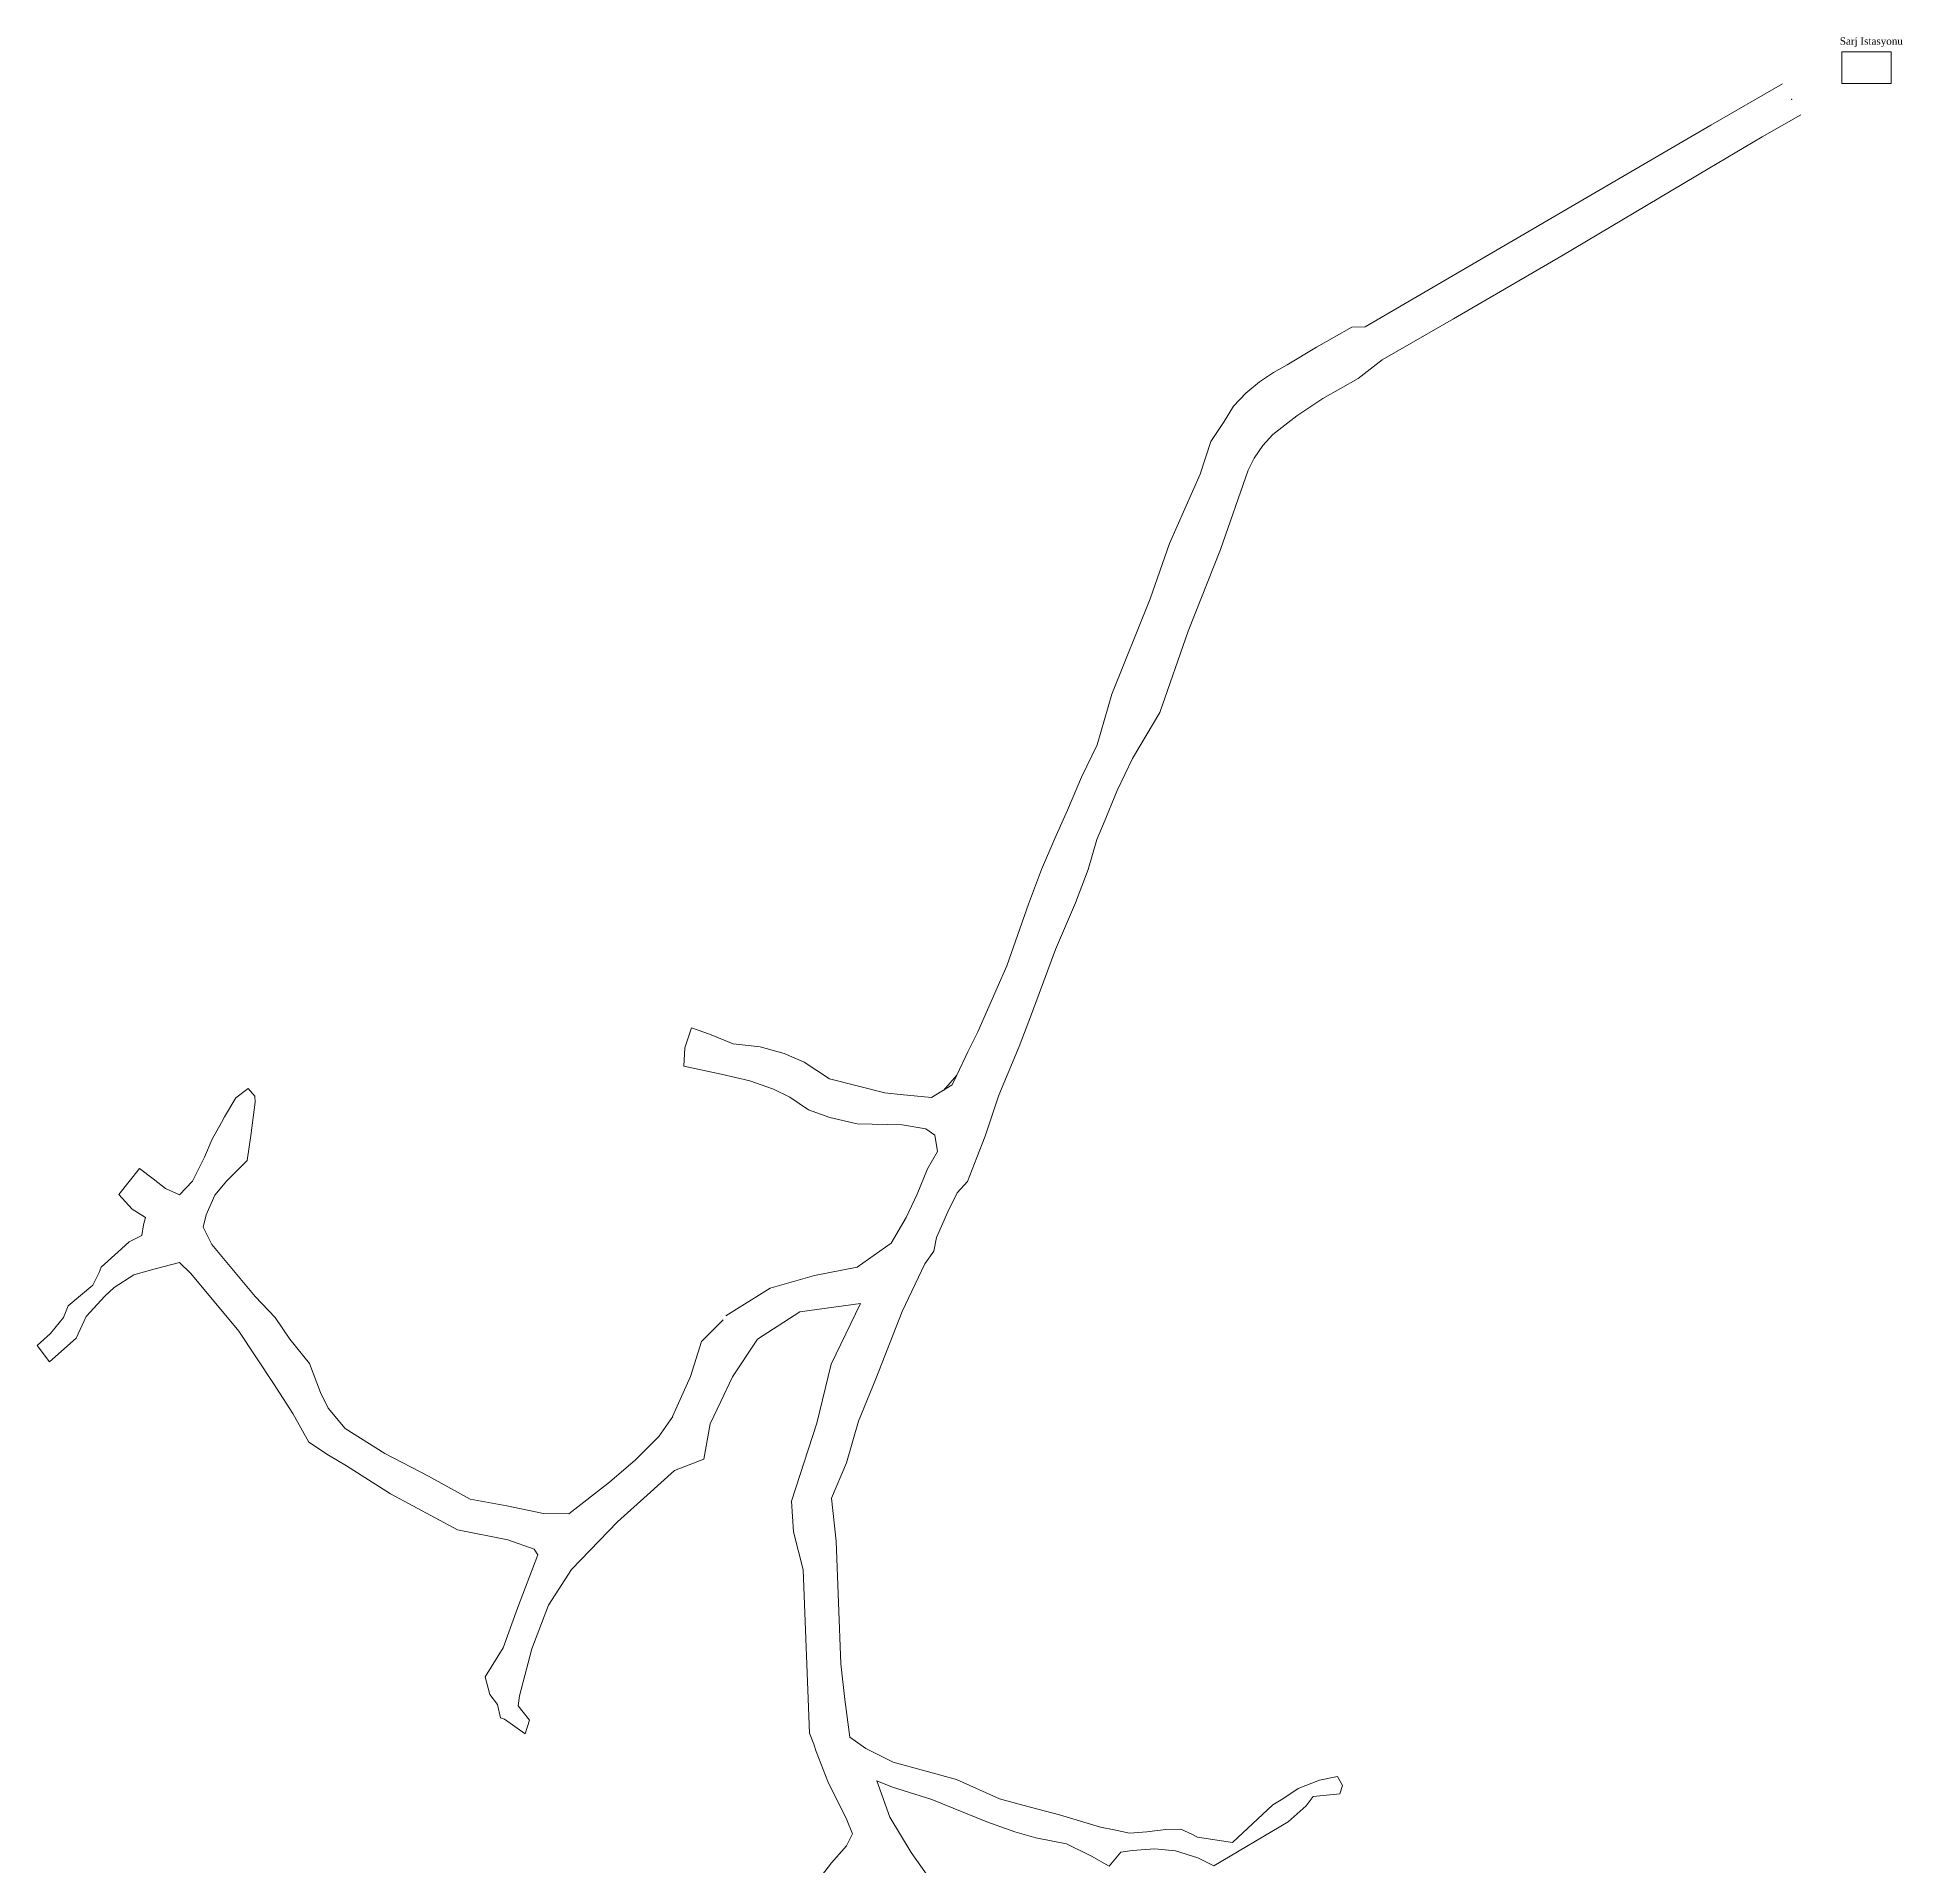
# Model space of a CAD drawing. Header units: millimetres. Extents: x 748204 to 748380, y 4188451 to 4188703.
# Drawn here: x 748204.4 to 748331.5, y 4188578.8 to 4188703.5 of the extents above; entities that cross this region are included whole.
import ezdxf

# ---------------------------------------------------------------- set-up
doc = ezdxf.new("R2010")
doc.units = ezdxf.units.MM
doc.layers.add('957_957', color=4, linetype='Continuous', lineweight=0)
doc.layers.add('INIT_COORD', color=1, linetype='Continuous', lineweight=0)
doc.styles.get("Standard").update_dxf_attribs({"font": 'TIMES.TTF'})

msp = doc.modelspace()

# ---------------------------------------------------------------- linework, layer by layer
at = {"layer": '957_957'}
for p, q in [((748327.3491097307, 4188702.479574438, 956.1390873820637), (748327.3491097307, 4188700.315901169, 956.1390873820637)), ((748330.7141160998, 4188702.479574438, 956.1390873820637), (748327.3491097307, 4188702.479574438, 956.1390873820637)), ((748330.7141160998, 4188700.315901169, 956.1390873820637), (748330.7141160998, 4188702.479574438, 956.1390873820637)), ((748327.3491097307, 4188700.315901169, 956.1390873820637), (748330.7141160998, 4188700.315901169, 956.1390873820637))]:
    msp.add_line(p, q, dxfattribs=at)
at = {"layer": '957_957', "lineweight": 0}
for p, q in [((748318.42, 4188697.483, 956.4140014648438), (748294.874, 4188683.74, 957.594970703125)), ((748321.936, 4188696.688, 956.2869873046875), (748324.566, 4188698.182, 956.2769775390625)), ((748318.249, 4188694.519, 956.4860229492188), (748321.936, 4188696.688, 956.2869873046875)), ((748308.276, 4188688.583, 956.9140014648438), (748318.249, 4188694.519, 956.4860229492188)), ((748300.9, 4188684.282, 957.2969970703125), (748308.276, 4188688.583, 956.9140014648438)), ((748293.972, 4188683.718, 957.656005859375), (748291.549, 4188682.357, 957.5150146484375)), ((748294.874, 4188683.74, 957.594970703125), (748293.972, 4188683.718, 957.656005859375)), ((748296.028, 4188681.497, 957.47998046875), (748300.9, 4188684.282, 957.2969970703125)), ((748291.549, 4188682.357, 957.5150146484375), (748289.548, 4188681.159, 957.4429931640625)), ((748289.548, 4188681.159, 957.4429931640625), (748288.614, 4188680.641, 957.5750122070312)), ((748294.382, 4188680.218, 957.5280151367188), (748296.028, 4188681.497, 957.47998046875)), ((748287.673, 4188679.99, 957.5809936523438), (748286.746, 4188679.215, 957.5850219726562)), ((748288.614, 4188680.641, 957.5750122070312), (748287.673, 4188679.99, 957.5809936523438)), ((748291.995, 4188678.87, 957.5280151367188), (748294.382, 4188680.218, 957.5280151367188)), ((748285.892, 4188678.33, 957.635986328125), (748285.259, 4188677.302, 957.6859741210938)), ((748286.746, 4188679.215, 957.5850219726562), (748285.892, 4188678.33, 957.635986328125)), ((748290.22, 4188677.669, 957.5339965820312), (748291.995, 4188678.87, 957.5280151367188)), ((748285.259, 4188677.302, 957.6859741210938), (748284.353, 4188675.937, 957.4739990234375)), ((748288.587, 4188676.414, 957.4849853515625), (748290.22, 4188677.669, 957.5339965820312)), ((748284.353, 4188675.937, 957.4739990234375), (748283.622, 4188673.702, 957.5130004882812)), ((748287.891, 4188675.649, 957.5120239257812), (748288.587, 4188676.414, 957.4849853515625)), ((748286.897, 4188673.968, 957.5499877929688), (748287.306, 4188674.801, 957.5040283203125)), ((748287.306, 4188674.801, 957.5040283203125), (748287.891, 4188675.649, 957.5120239257812)), ((748283.622, 4188673.702, 957.5130004882812), (748281.544, 4188668.97, 957.5859985351562)), ((748285.01, 4188668.578, 957.5859985351562), (748286.897, 4188673.968, 957.5499877929688)), ((748281.544, 4188668.97, 957.5859985351562), (748280.224, 4188665.217, 957.676025390625)), ((748282.799, 4188663.01, 957.676025390625), (748285.01, 4188668.578, 957.5859985351562)), ((748280.224, 4188665.217, 957.676025390625), (748277.606, 4188658.708, 957.7999877929688)), ((748280.874, 4188657.452, 957.7999877929688), (748282.799, 4188663.01, 957.676025390625)), ((748277.606, 4188658.708, 957.7999877929688), (748276.613, 4188655.269, 958.3400268554688)), ((748279.018, 4188654.323, 958.3889770507812), (748280.874, 4188657.452, 957.7999877929688)), ((748276.613, 4188655.269, 958.3400268554688), (748275.534, 4188653.065, 958.4110107421875)), ((748277.959, 4188652.144, 958.4559936523438), (748279.018, 4188654.323, 958.3889770507812)), ((748275.534, 4188653.065, 958.4110107421875), (748274.591, 4188650.811, 958.427001953125)), ((748277.033, 4188649.873, 958.4509887695312), (748277.959, 4188652.144, 958.4559936523438)), ((748274.591, 4188650.811, 958.427001953125), (748273.718, 4188648.872, 958.5499877929688)), ((748276.572, 4188648.795, 958.4669799804688), (748277.033, 4188649.873, 958.4509887695312)), ((748273.718, 4188648.872, 958.5499877929688), (748272.803, 4188646.767, 958.5159912109375)), ((748275.991, 4188646.765, 958.4550170898438), (748276.572, 4188648.795, 958.4669799804688)), ((748272.803, 4188646.767, 958.5159912109375), (748271.917, 4188644.39, 958.60498046875)), ((748275.126, 4188644.5, 958.5189819335938), (748275.991, 4188646.765, 958.4550170898438)), ((748271.917, 4188644.39, 958.60498046875), (748270.437, 4188640.189, 958.6500244140625)), ((748273.768, 4188641.307, 958.7169799804688), (748275.126, 4188644.5, 958.5189819335938)), ((748270.437, 4188640.189, 958.6500244140625), (748268.463, 4188635.697, 958.7990112304688)), ((748272.136, 4188636.898, 958.676025390625), (748273.768, 4188641.307, 958.7169799804688)), ((748271.279, 4188634.694, 958.6749877929688), (748272.136, 4188636.898, 958.676025390625)), ((748248.957, 4188635.965, 960.864013671875), (748248.507, 4188634.617, 960.6400146484375)), ((748250.187, 4188635.541, 960.6090087890625), (748248.957, 4188635.965, 960.864013671875)), ((748251.804, 4188634.888, 960.1680297851562), (748250.187, 4188635.541, 960.6090087890625)), ((748268.463, 4188635.697, 958.7990112304688), (748267.784, 4188634.344, 958.510009765625)), ((748248.507, 4188634.617, 960.6400146484375), (748248.432, 4188633.355, 960.3729858398438)), ((748253.629, 4188634.681, 959.85400390625), (748251.804, 4188634.888, 960.1680297851562)), ((748255.279, 4188634.231, 959.5800170898438), (748253.629, 4188634.681, 959.85400390625)), ((748256.634, 4188633.627, 959.4400024414062), (748255.279, 4188634.231, 959.5800170898438)), ((748267.784, 4188634.344, 958.510009765625), (748267.046, 4188632.746, 958.510009765625)), ((748269.914, 4188631.387, 958.510009765625), (748271.279, 4188634.694, 958.6749877929688)), ((748248.432, 4188633.355, 960.3729858398438), (748250.985, 4188632.806, 959.9080200195312)), ((748250.985, 4188632.806, 959.9080200195312), (748252.926, 4188632.361, 959.468994140625)), ((748258.368, 4188632.501, 959.2559814453125), (748256.634, 4188633.627, 959.4400024414062)), ((748262.132, 4188631.546, 959.0700073242188), (748258.368, 4188632.501, 959.2559814453125)), ((748267.046, 4188632.746, 958.510009765625), (748266.142, 4188631.71, 958.510009765625)), ((748267.046, 4188632.746, 958.510009765625), (748266.724, 4188632.078, 958.77197265625)), ((748217.89407, 4188631.190433, 958.239990234375), (748217.14, 4188629.907, 958.1480102539062)), ((748218.736, 4188631.837, 959.0130004882812), (748217.89407, 4188631.190433, 958.239990234375)), ((748219.192, 4188631.315, 958.4739990234375), (748218.736, 4188631.837, 959.0130004882812)), ((748219.224, 4188630.908, 958.3579711914062), (748219.192, 4188631.315, 958.4739990234375)), ((748252.926, 4188632.361, 959.468994140625), (748254.537, 4188631.793, 959.2329711914062)), ((748254.537, 4188631.793, 959.2329711914062), (748255.665, 4188631.239, 959.239013671875)), ((748255.665, 4188631.239, 959.239013671875), (748256.936, 4188630.385, 959.2150268554688)), ((748263.175, 4188631.43, 959.010009765625), (748262.132, 4188631.546, 959.0700073242188)), ((748265.316, 4188631.223, 958.677001953125), (748263.175, 4188631.43, 959.010009765625)), ((748266.724, 4188632.078, 958.77197265625), (748265.316, 4188631.223, 958.677001953125)), ((748268.971, 4188628.589, 958.510009765625), (748269.914, 4188631.387, 958.510009765625)), ((748217.14, 4188629.907, 958.1480102539062), (748216.919, 4188629.517, 959.1370239257812)), ((748218.929, 4188628.633, 958.1170043945312), (748219.224, 4188630.908, 958.3579711914062)), ((748256.936, 4188630.385, 959.2150268554688), (748258.389, 4188629.852, 959.1090087890625)), ((748216.919, 4188629.517, 959.1370239257812), (748216.297, 4188628.394, 958.7979736328125)), ((748218.672, 4188626.939, 958.3510131835938), (748218.929, 4188628.633, 958.1170043945312)), ((748258.389, 4188629.852, 959.1090087890625), (748260.252, 4188629.439, 959.10400390625)), ((748260.252, 4188629.439, 959.10400390625), (748263.321, 4188629.351, 958.9949951171875)), ((748263.321, 4188629.351, 958.9949951171875), (748264.928, 4188629.091, 958.947998046875)), ((748264.928, 4188629.091, 958.947998046875), (748265.534, 4188628.654, 958.7839965820312)), ((748265.534, 4188628.654, 958.7839965820312), (748265.712, 4188627.5395, 958.510009765625)), ((748216.297, 4188628.394, 958.7979736328125), (748215.768, 4188627.147, 958.219970703125)), ((748265.712, 4188627.5395, 958.510009765625), (748265.037, 4188626.36, 958.5809936523438)), ((748268.401, 4188627.146, 958.510009765625), (748268.971, 4188628.589, 958.510009765625)), ((748211.334, 4188626.389, 959.1920166015625), (748209.929, 4188624.622, 958.9730224609375)), ((748212.264, 4188625.679, 958.8489990234375), (748211.334, 4188626.389, 959.1920166015625)), ((748215.768, 4188627.147, 958.219970703125), (748214.938, 4188625.527, 957.9719848632812)), ((748217.292, 4188625.536, 958.2369995117188), (748218.672, 4188626.939, 958.3510131835938)), ((748265.037, 4188626.36, 958.5809936523438), (748264.347, 4188624.638, 958.5809936523438)), ((748267.761, 4188625.506, 958.5809936523438), (748268.401, 4188627.146, 958.510009765625)), ((748213.117, 4188625.02, 958.1110229492188), (748212.264, 4188625.679, 958.8489990234375)), ((748214.061, 4188624.589, 957.9390258789062), (748213.117, 4188625.02, 958.1110229492188)), ((748214.938, 4188625.527, 957.9719848632812), (748214.061, 4188624.589, 957.9390258789062)), ((748216.471, 4188624.569, 958.0689697265625), (748217.292, 4188625.536, 958.2369995117188)), ((748267.069, 4188624.733, 958.5809936523438), (748267.761, 4188625.506, 958.5809936523438)), ((748209.929, 4188624.622, 958.9730224609375), (748210.828, 4188623.619, 958.551025390625)), ((748210.828, 4188623.619, 958.551025390625), (748211.748, 4188623.047, 957.8880004882812)), ((748215.884, 4188623.231, 957.89599609375), (748216.471, 4188624.569, 958.0689697265625)), ((748264.347, 4188624.638, 958.5809936523438), (748263.581, 4188623.052, 958.5809936523438)), ((748266.437, 4188623.423, 958.5809936523438), (748267.069, 4188624.733, 958.5809936523438)), ((748211.613, 4188622.55, 957.9530029296875), (748211.495, 4188621.829, 957.906982421875)), ((748211.748, 4188623.047, 957.8880004882812), (748211.613, 4188622.55, 957.9530029296875)), ((748215.666, 4188622.385, 957.8079833984375), (748215.884, 4188623.231, 957.89599609375)), ((748216.266, 4188621.199, 957.7340087890625), (748215.666, 4188622.385, 957.8079833984375)), ((748263.581, 4188623.052, 958.5809936523438), (748262.571, 4188621.306, 958.5809936523438)), ((748265.661, 4188621.679, 958.5809936523438), (748266.437, 4188623.423, 958.5809936523438)), ((748210.643, 4188621.382, 958.0159912109375), (748210.121, 4188620.917, 958.1290283203125)), ((748211.495, 4188621.829, 957.906982421875), (748210.643, 4188621.382, 958.0159912109375)), ((748219.213, 4188617.651, 957.7940063476562), (748216.266, 4188621.199, 957.7340087890625)), ((748262.571, 4188621.306, 959.02099609375), (748260.259, 4188619.66, 959.1840209960938)), ((748265.473, 4188620.755, 958.5809936523438), (748265.661, 4188621.679, 958.5809936523438)), ((748210.121, 4188620.917, 958.1290283203125), (748208.721, 4188619.65, 958.2639770507812)), ((748212.401, 4188619.539, 957.9910278320312), (748214.062, 4188619.99, 957.7490234375)), ((748214.062, 4188619.99, 957.7490234375), (748214.836, 4188619.237, 957.802001953125)), ((748263.311, 4188616.646, 958.81201171875), (748264.858, 4188619.879, 958.5809936523438)), ((748264.858, 4188619.879, 958.5809936523438), (748265.473, 4188620.755, 958.5809936523438)), ((748208.581, 4188619.288, 958.3209838867188), (748208.15, 4188618.424, 958.614013671875)), ((748208.721, 4188619.65, 958.2639770507812), (748208.581, 4188619.288, 958.3209838867188)), ((748209.618, 4188618.284, 958.52001953125), (748210.94, 4188619.131, 958.1099853515625)), ((748210.94, 4188619.131, 958.1099853515625), (748212.401, 4188619.539, 957.9910278320312)), ((748214.836, 4188619.237, 957.802001953125), (748218.115, 4188615.293, 957.8049926757812)), ((748257.345, 4188619.089, 959.052978515625), (748254.326, 4188618.229, 959.072021484375)), ((748260.259, 4188619.66, 959.1840209960938), (748257.345, 4188619.089, 959.052978515625)), ((748208.15, 4188618.424, 958.614013671875), (748206.472, 4188617.029, 958.9639892578125)), ((748207.696, 4188616.296, 958.8309936523438), (748208.981, 4188617.688, 958.625)), ((748208.981, 4188617.688, 958.625), (748209.618, 4188618.284, 958.52001953125)), ((748220.586, 4188616.242, 957.7150268554688), (748219.213, 4188617.651, 957.7940063476562)), ((748254.326, 4188618.229, 959.072021484375), (748251.304, 4188616.355, 958.8939819335938)), ((748206.168, 4188616.24, 959.0709838867188), (748205.267, 4188615.14, 959.1309814453125)), ((748206.472, 4188617.029, 958.9639892578125), (748206.168, 4188616.24, 959.0709838867188)), ((748207.0237194, 4188614.819187, 958.8309936523438), (748207.696, 4188616.296, 958.8309936523438)), ((748221.593, 4188614.744, 957.5540161132812), (748220.586, 4188616.242, 957.7150268554688)), ((748251.1194897, 4188616.083023, 958.9199829101562), (748249.6275169, 4188614.586917, 958.7440185546875)), ((748253.459, 4188614.745, 958.802978515625), (748256.338, 4188616.608, 959.1179809570312)), ((748256.338, 4188616.608, 959.1179809570312), (748260.4769062, 4188617.183745, 959.1710205078125)), ((748260.4769062, 4188617.183745, 959.1599731445312), (748258.484, 4188613.059, 959.0360107421875)), ((748261.522, 4188612.06, 958.9520263671875), (748263.311, 4188616.646, 958.81201171875)), ((748205.267, 4188615.14, 959.1309814453125), (748204.3717641, 4188614.311623, 959.2739868164062)), ((748205.2113213, 4188613.204515, 959.344970703125), (748207.0237194, 4188614.819187, 958.8309936523438)), ((748218.115, 4188615.293, 957.8049926757812), (748220.46, 4188611.734, 957.5239868164062)), ((748222.924, 4188613.093, 957.6209716796875), (748221.593, 4188614.744, 957.5540161132812)), ((748251.755, 4188612.18, 959.6640014648438), (748253.459, 4188614.745, 958.802978515625)), ((748204.3717641, 4188614.311623, 959.2739868164062), (748205.2113213, 4188613.204515, 959.344970703125)), ((748249.6275169, 4188614.586917, 958.7440185546875), (748248.8981928, 4188612.205369, 958.6329956054688)), ((748223.662, 4188611.13, 957.4829711914062), (748222.924, 4188613.093, 957.6209716796875)), ((748248.8981928, 4188612.205369, 958.6329956054688), (748247.5636056, 4188609.272657, 958.2540283203125)), ((748250.948, 4188610.517, 958.47900390625), (748251.755, 4188612.18, 959.6640014648438)), ((748258.484, 4188613.059, 959.0360107421875), (748257.505, 4188609.027, 958.8790283203125)), ((748220.46, 4188611.734, 957.5239868164062), (748221.787, 4188609.679, 957.4429931640625)), ((748224.202, 4188610.058, 957.4329833984375), (748223.662, 4188611.13, 957.4829711914062)), ((748260.348, 4188609.165, 959.010009765625), (748261.522, 4188612.06, 958.9520263671875)), ((748221.787, 4188609.679, 957.4429931640625), (748222.871, 4188607.724, 957.2830200195312)), ((748225.361, 4188608.667, 957.2080078125), (748224.202, 4188610.058, 957.4329833984375)), ((748250.221, 4188608.986, 958.3510131835938), (748250.948, 4188610.517, 958.47900390625)), ((748228.057, 4188606.954, 957.0269775390625), (748225.361, 4188608.667, 957.2080078125)), ((748247.695, 4188609.476, 958.3049926757812), (748246.737, 4188608.124, 957.9210205078125)), ((748249.804, 4188606.58, 957.9210205078125), (748250.221, 4188608.986, 958.3510131835938)), ((748257.505, 4188609.027, 958.8790283203125), (748255.762, 4188603.714, 958.9520263671875)), ((748259.526, 4188606.335, 958.9149780273438), (748260.348, 4188609.165, 959.010009765625)), ((748222.871, 4188607.724, 957.2830200195312), (748224.226, 4188606.851, 957.1010131835938)), ((748246.737, 4188608.124, 957.9210205078125), (748245.13, 4188606.525, 957.7919921875)), ((748224.226, 4188606.851, 957.1010131835938), (748225.44, 4188606.111, 957.0819702148438)), ((748225.44, 4188606.111, 957.0819702148438), (748228.449, 4188604.207, 957.0050048828125)), ((748231.04, 4188605.429, 957.06298828125), (748228.057, 4188606.954, 957.0269775390625)), ((748245.13, 4188606.525, 957.7919921875), (748243.375, 4188605.018, 957.5050048828125)), ((748245.94, 4188604.128, 957.5050048828125), (748247.799, 4188605.812, 957.7919921875)), ((748247.799, 4188605.812, 957.7919921875), (748249.804, 4188606.58, 957.9210205078125)), ((748258.496, 4188603.915, 958.9749755859375), (748259.526, 4188606.335, 958.9149780273438)), ((748233.867, 4188603.846, 957.1840209960938), (748231.04, 4188605.429, 957.06298828125)), ((748243.375, 4188605.018, 957.5050048828125), (748240.607, 4188602.848, 957.177978515625)), ((748228.449, 4188604.207, 957.0050048828125), (748233.014, 4188601.753, 957.18701171875)), ((748236.38, 4188603.39, 957.177978515625), (748233.867, 4188603.846, 957.1840209960938)), ((748238.867, 4188602.868, 957.177978515625), (748236.38, 4188603.39, 957.177978515625)), ((748243.918, 4188602.296, 957.5050048828125), (748245.94, 4188604.128, 957.5050048828125)), ((748255.762, 4188603.714, 958.9520263671875), (748255.91, 4188601.615, 958.8350219726562)), ((748258.8061949, 4188600.985503, 958.8670043945312), (748258.496, 4188603.915, 958.9749755859375)), ((748240.607, 4188602.848, 957.177978515625), (748238.867, 4188602.868, 957.177978515625)), ((748240.779, 4188599.058, 957.5050048828125), (748243.918, 4188602.296, 957.5050048828125)), ((748233.014, 4188601.753, 957.18701171875), (748236.449, 4188601.086, 957.177978515625)), ((748236.449, 4188601.086, 957.177978515625), (748238.229, 4188600.452, 957.177978515625)), ((748255.91, 4188601.615, 958.8350219726562), (748256.57, 4188599.039, 958.7969970703125)), ((748259.138, 4188592.622, 958.7080078125), (748258.8061949, 4188600.985503, 958.8670043945312)), ((748238.490877, 4188600.067631, 957.5050048828125), (748237.1, 4188596.433, 957.3270263671875)), ((748238.229, 4188600.452, 957.177978515625), (748238.490877, 4188600.067631, 957.5050048828125)), ((748239.202, 4188596.635, 957.3619995117188), (748240.779, 4188599.058, 957.5050048828125)), ((748256.57, 4188599.039, 958.7969970703125), (748257.003, 4188587.906, 958.5659790039062)), ((748237.1, 4188596.433, 957.3270263671875), (748236.131, 4188593.709, 956.9840087890625)), ((748238.085, 4188593.646, 957.1619873046875), (748239.202, 4188596.635, 957.3619995117188)), ((748236.131, 4188593.709, 956.9840087890625), (748234.902, 4188591.751, 957.7139892578125)), ((748237.229, 4188590.444, 958.552001953125), (748238.085, 4188593.646, 957.1619873046875)), ((748259.409, 4188590.204, 958.656982421875), (748259.138, 4188592.622, 958.7080078125)), ((748234.902, 4188591.751, 957.7139892578125), (748235.203, 4188590.529, 958.1799926757812)), ((748235.203, 4188590.529, 958.1799926757812), (748235.724, 4188589.866, 958.708984375)), ((748235.724, 4188589.866, 958.708984375), (748235.932, 4188588.951, 959.2559814453125)), ((748237.151, 4188589.761, 959.1710205078125), (748237.229, 4188590.444, 958.552001953125)), ((748237.9274677, 4188588.783518, 960.1929931640625), (748237.151, 4188589.761, 959.1710205078125)), ((748259.755, 4188587.626, 958.406005859375), (748259.409, 4188590.204, 958.656982421875)), ((748235.932, 4188588.951, 959.2559814453125), (748236.207, 4188588.855, 959.4329833984375)), ((748236.207, 4188588.855, 959.4329833984375), (748237.622, 4188587.851, 960.801025390625)), ((748237.622, 4188587.851, 960.801025390625), (748237.9274677, 4188588.783518, 960.1929931640625)), ((748257.003, 4188587.906, 958.5999755859375), (748257.303, 4188587.157, 958.5479736328125)), ((748257.303, 4188587.157, 958.5479736328125), (748257.447, 4188586.66, 958.60498046875)), ((748260.835, 4188586.866, 958.3519897460938), (748259.755, 4188587.626, 958.406005859375)), ((748262.708, 4188585.932, 958.0709838867188), (748260.835, 4188586.866, 958.3519897460938)), ((748257.447, 4188586.66, 958.60498046875), (748258.244, 4188584.611, 958.22998046875)), ((748267.022, 4188584.738, 957.7739868164062), (748262.708, 4188585.932, 958.0709838867188)), ((748258.244, 4188584.611, 958.22998046875), (748259.541, 4188581.993, 957.7839965820312)), ((748262.477, 4188582.19, 957.8380126953125), (748261.582, 4188584.651, 958.0999755859375)), ((748261.582, 4188584.651, 958.0999755859375), (748262.656, 4188584.22, 958.0880126953125)), ((748262.656, 4188584.22, 958.0880126953125), (748265.343, 4188583.387, 957.9249877929688)), ((748269.95, 4188583.427, 957.6929931640625), (748267.022, 4188584.738, 957.7739868164062)), ((748290.2942017, 4188584.136457, 958.8889770507812), (748289.2487876, 4188583.419197, 959.2410278320312)), ((748291.757, 4188584.699, 959.7459716796875), (748290.2942017, 4188584.136457, 958.8889770507812)), ((748292.984, 4188584.941, 960.4019775390625), (748291.757, 4188584.699, 959.7459716796875)), ((748293.3291403, 4188584.344616, 960.4000244140625), (748292.984, 4188584.941, 960.4019775390625)), ((748293.1331528, 4188583.778692, 960.4000244140625), (748293.3291403, 4188584.344616, 960.4000244140625)), ((748265.343, 4188583.387, 957.9249877929688), (748269.079, 4188581.864, 957.72900390625)), ((748272.129, 4188582.837, 957.4439697265625), (748269.95, 4188583.427, 957.6929931640625)), ((748288.5731533, 4188583.017033, 959.2410278320312), (748285.817, 4188580.453, 959.85400390625)), ((748289.2487876, 4188583.419197, 959.2410278320312), (748288.5731533, 4188583.017033, 959.2410278320312)), ((748289.627, 4188581.858, 958.9119873046875), (748290.845, 4188582.957, 959.2420043945312)), ((748290.845, 4188582.957, 959.2420043945312), (748291.3250266, 4188583.580506, 958.8889770507812)), ((748291.3250266, 4188583.580506, 958.8889770507812), (748293.1331528, 4188583.778692, 960.4000244140625)), ((748259.541, 4188581.993, 957.7839965820312), (748259.923, 4188581.051, 957.6199951171875)), ((748263.932, 4188579.762, 957.708984375), (748262.477, 4188582.19, 957.8380126953125)), ((748269.079, 4188581.864, 957.72900390625), (748270.983, 4188581.178, 957.52197265625)), ((748274.048, 4188582.335, 957.3499755859375), (748272.129, 4188582.837, 957.4439697265625)), ((748276.835, 4188581.508, 957.219970703125), (748274.048, 4188582.335, 957.3499755859375)), ((748284.566754, 4188578.866331, 959.5079956054688), (748289.627, 4188581.858, 958.9119873046875)), ((748259.923, 4188581.051, 957.6199951171875), (748259.515, 4188580.216, 957.8090209960938)), ((748270.983, 4188581.178, 957.52197265625), (748272.42, 4188580.778, 957.4099731445312)), ((748272.42, 4188580.778, 957.4099731445312), (748274.518, 4188580.354, 957.2969970703125)), ((748274.518, 4188580.354, 957.2969970703125), (748276.207, 4188579.521, 957.2260131835938)), ((748277.766, 4188581.323, 957.4520263671875), (748276.835, 4188581.508, 957.219970703125)), ((748278.81, 4188581.085, 959.0150146484375), (748277.766, 4188581.323, 957.4520263671875)), ((748279.9853098, 4188581.177737, 959.3699951171875), (748278.81, 4188581.085, 959.0150146484375)), ((748281.2844756, 4188581.336818, 959.4140014648438), (748279.9853098, 4188581.177737, 959.3699951171875)), ((748282.299, 4188581.36, 959.3729858398438), (748281.2844756, 4188581.336818, 959.4140014648438)), ((748283.064, 4188581.029, 959.4420166015625), (748282.299, 4188581.36, 959.3729858398438)), ((748283.451, 4188580.814, 959.427001953125), (748283.064, 4188581.029, 959.4420166015625)), ((748285.817, 4188580.453, 959.85400390625), (748283.451, 4188580.814, 959.427001953125)), ((748258.488, 4188579.066, 957.85302734375), (748257.354, 4188577.593, 957.8820190429688)), ((748259.515, 4188580.216, 957.8090209960938), (748258.488, 4188579.066, 957.85302734375)), ((748266.448, 4188576.207, 957.344970703125), (748263.932, 4188579.762, 957.708984375)), ((748276.207, 4188579.521, 957.2260131835938), (748277.417, 4188578.833, 957.7650146484375)), ((748277.417, 4188578.833, 957.7650146484375), (748278.215, 4188579.801, 957.6799926757812)), ((748278.215, 4188579.801, 957.6799926757812), (748278.99, 4188579.9, 959.114990234375)), ((748278.99, 4188579.9, 959.114990234375), (748280.53, 4188580.023, 959.2020263671875)), ((748280.53, 4188580.023, 959.2020263671875), (748281.941, 4188579.884, 959.343994140625)), ((748281.941, 4188579.884, 959.343994140625), (748283.4568636, 4188579.400008, 959.4010009765625)), ((748283.4568636, 4188579.400008, 959.4010009765625), (748284.566754, 4188578.866331, 959.5079956054688))]:
    msp.add_line(p, q, dxfattribs=at)
at = {"layer": '957_957', "lineweight": 0, "extrusion": (0.5005610700712373, -0.8657012274041995, 0), "elevation": -3251581.483188764}
msp.add_lwpolyline([(2744524.710647607, 956.234008789063), (2744519.06897835, 956.4140014648442)], dxfattribs=at)
at = {"layer": 'INIT_COORD'}
msp.add_point((748323.935, 4188699.2445, 956.2554931640625), dxfattribs=at)

# ---------------------------------------------------------------- texts
at = {"layer": '957_957', "insert": (748327.2163661789, 4188703.469212874, 956.1390873822384), "char_height": 0.5, "width": 5.93867127224803, "attachment_point": 1}
msp.add_mtext('{Sarj Istasyonu}', dxfattribs=at)

doc.saveas('drawing.dxf')
